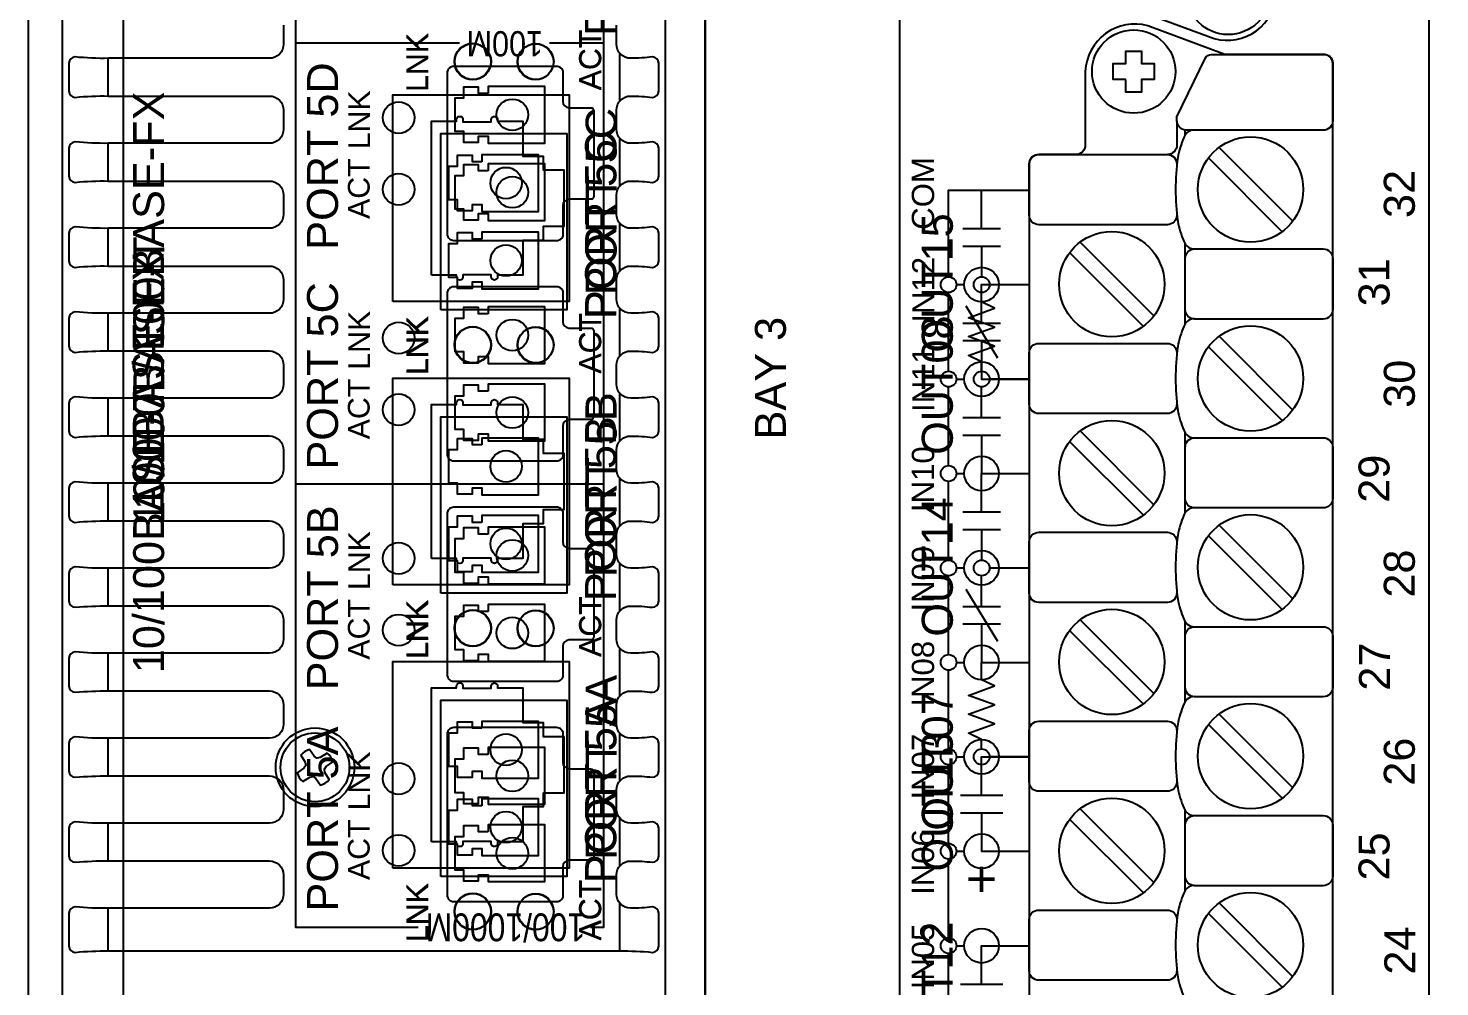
# Model space of a CAD drawing. Extents: x 1 to 47.7, y 0.3 to 34.2.
# Drawn here: x 31.395 to 35.879, y 11.668 to 14.713 of the extents above; entities that cross this region are included whole.
import ezdxf

# ---------------------------------------------------------------- set-up
doc = ezdxf.new("R2010")
doc.units = 0
doc.header["$MEASUREMENT"] = 0
for name, color, linetype in [('2_1__6___4__10-100BASE-T_C', 7, 'CONTINUOUS'), ('2_2__7___4__100BASE-FX_CON', 7, 'CONTINUOUS'), ('2_3__8___2__10-100BASE-T__', 7, 'CONTINUOUS'), ('2_4__9___2__100-1000BASE__', 7, 'CONTINUOUS'), ('4_1__2___8__OPTOISO_IND_LS', 7, 'CONTINUOUS'), ('4_2__7___8__OPTOISO_IND_LS', 7, 'CONTINUOUS'), ('4_3__4___24__OPTOISO_LS_IN', 7, 'CONTINUOUS'), ('4_4__D___24__OPTOISO_LS_IN', 7, 'CONTINUOUS'), ('4_5__8___8__OPTOISO_IND_LS', 7, 'CONTINUOUS'), ('6_0______DWG_', 7, 'CONTINUOUS')]:
    doc.layers.add(name, color=color, linetype=linetype)
doc.styles.add('ARIAL', font='arial.ttf')

msp = doc.modelspace()

# ---------------------------------------------------------------- linework, layer by layer
at = {"layer": '2_1__6___4__10-100BASE-T_C'}
for points in [[(31.6982, 11.3698), (31.6982, 15.8598, -0.414214), (31.7782, 15.9398), (33.3382, 15.9398, -0.414214), (33.4182, 15.8598), (33.4182, 11.3698, -0.414214), (33.3382, 11.2898), (31.7782, 11.2898, -0.414214)], [(32.676, 13.9278), (32.676, 14.4178), (32.756, 14.4178), (32.756, 14.4228, -1), (32.776, 14.4228), (32.776, 14.4159), (32.866, 14.4159), (32.866, 14.4228, -1.000014), (32.886, 14.4228), (32.886, 14.4178), (32.966, 14.4178), (32.966, 14.3068), (33.031, 14.3068), (33.031, 14.2628), (33.096, 14.2628), (33.096, 14.0828), (33.031, 14.0828), (33.031, 14.0388), (32.966, 14.0388), (32.966, 13.9278), (32.886, 13.9278), (32.886, 13.9228, -1.000005), (32.866, 13.9228), (32.866, 13.9297), (32.776, 13.9297), (32.776, 13.9228, -1), (32.756, 13.9228), (32.756, 13.9278)], [(32.676, 13.0278), (32.676, 13.5178), (32.756, 13.5178), (32.756, 13.5228, -1), (32.776, 13.5228), (32.776, 13.5159), (32.866, 13.5159), (32.866, 13.5228, -1.000014), (32.886, 13.5228), (32.886, 13.5178), (32.966, 13.5178), (32.966, 13.4068), (33.031, 13.4068), (33.031, 13.3628), (33.096, 13.3628), (33.096, 13.1828), (33.031, 13.1828), (33.031, 13.1388), (32.966, 13.1388), (32.966, 13.0278), (32.886, 13.0278), (32.886, 13.0228, -1.000005), (32.866, 13.0228), (32.866, 13.0297), (32.776, 13.0297), (32.776, 13.0228, -1), (32.756, 13.0228), (32.756, 13.0278)], [(32.676, 12.1278), (32.676, 12.6178), (32.756, 12.6178), (32.756, 12.6228, -1), (32.776, 12.6228), (32.776, 12.6159), (32.866, 12.6159), (32.866, 12.6228, -1.000014), (32.886, 12.6228), (32.886, 12.6178), (32.966, 12.6178), (32.966, 12.5068), (33.031, 12.5068), (33.031, 12.4628), (33.096, 12.4628), (33.096, 12.2828), (33.031, 12.2828), (33.031, 12.2388), (32.966, 12.2388), (32.966, 12.1278), (32.886, 12.1278), (32.886, 12.1228, -1.000005), (32.866, 12.1228), (32.866, 12.1297), (32.776, 12.1297), (32.776, 12.1228, -1), (32.756, 12.1228), (32.756, 12.1278)], [(32.2674, 12.3196), (32.2895, 12.3334), (32.3, 12.3353), (32.3089, 12.3293), (32.3237, 12.3078, 0.141658), (32.3514, 12.3259), (32.3377, 12.3481), (32.3358, 12.3586), (32.3417, 12.3675), (32.3632, 12.3823, 0.141658), (32.3451, 12.41), (32.323, 12.3962), (32.3124, 12.3944), (32.3036, 12.4003), (32.2888, 12.4218, 0.141657), (32.2611, 12.4037), (32.2748, 12.3815), (32.2767, 12.371), (32.2707, 12.3621), (32.2492, 12.3473, 0.141658)]]:
    msp.add_lwpolyline(points, format="xyb", close=True, dxfattribs=at)
for points in [[(32.5532, 13.8443), (32.5532, 14.5013), (33.1132, 14.5013), (33.1132, 13.8443)], [(32.5532, 12.9443), (32.5532, 13.6013), (33.1132, 13.6013), (33.1132, 12.9443)], [(32.5532, 12.0443), (32.5532, 12.7013), (33.1132, 12.7013), (33.1132, 12.0443)]]:
    msp.add_lwpolyline(points, close=True, dxfattribs=at)
for centre, radius in [((32.8072, 14.6068), 0.0581), ((33.0062, 14.6058), 0.0571), ((32.8072, 13.7068), 0.0581), ((33.0062, 13.7058), 0.0571), ((32.8072, 12.8068), 0.0581), ((33.0062, 12.8058), 0.0571), ((32.3062, 12.3648), 0.125), ((32.3062, 12.3648), 0.1095), ((32.8072, 11.9068), 0.0581), ((33.0062, 11.9058), 0.0571)]:
    msp.add_circle(centre, radius, dxfattribs=at)
at = {"layer": '2_2__7___4__100BASE-FX_CON'}
for points in [[(31.6982, 11.3698), (31.6982, 15.8598, -0.414214), (31.7782, 15.9398), (33.3382, 15.9398, -0.414214), (33.4182, 15.8598), (33.4182, 11.3698, -0.414214), (33.3382, 11.2898), (31.7782, 11.2898, -0.414214)], [(32.2674, 12.3196), (32.2895, 12.3334), (32.3, 12.3353), (32.3089, 12.3293), (32.3237, 12.3078, 0.141658), (32.3514, 12.3259), (32.3377, 12.3481), (32.3358, 12.3586), (32.3417, 12.3675), (32.3632, 12.3823, 0.141658), (32.3451, 12.41), (32.323, 12.3962), (32.3124, 12.3944), (32.3036, 12.4003), (32.2888, 12.4218, 0.141657), (32.2611, 12.4037), (32.2748, 12.3815), (32.2767, 12.371), (32.2707, 12.3621), (32.2492, 12.3473, 0.141658)]]:
    msp.add_lwpolyline(points, format="xyb", close=True, dxfattribs=at)
for points in [[(32.7062, 13.8178), (32.7062, 14.3778), (33.1062, 14.3778), (33.1062, 13.8178), (32.7062, 13.8178)], [(32.8362, 14.2888), (32.8063, 14.2888), (32.8063, 14.3083), (32.7582, 14.3083), (32.7582, 14.2733), (32.7302, 14.2733), (32.7302, 14.1683), (32.7582, 14.1683), (32.7582, 14.1333), (32.8063, 14.1333), (32.8063, 14.1528), (32.8362, 14.1528), (32.8362, 14.1308), (33.0162, 14.1308), (33.0162, 14.3108), (32.8362, 14.3108), (32.8362, 14.2888)], [(32.8362, 14.0428), (32.8063, 14.0428), (32.8063, 14.0623), (32.7582, 14.0623), (32.7582, 14.0273), (32.7302, 14.0273), (32.7302, 13.9223), (32.7582, 13.9223), (32.7582, 13.8873), (32.8063, 13.8873), (32.8063, 13.9068), (32.8362, 13.9068), (32.8362, 13.8848), (33.0162, 13.8848), (33.0162, 14.0648), (32.8362, 14.0648), (32.8362, 14.0428)], [(32.7062, 12.9178), (32.7062, 13.4778), (33.1062, 13.4778), (33.1062, 12.9178), (32.7062, 12.9178)], [(32.8362, 13.3888), (32.8063, 13.3888), (32.8063, 13.4083), (32.7582, 13.4083), (32.7582, 13.3733), (32.7302, 13.3733), (32.7302, 13.2683), (32.7582, 13.2683), (32.7582, 13.2333), (32.8063, 13.2333), (32.8063, 13.2528), (32.8362, 13.2528), (32.8362, 13.2308), (33.0162, 13.2308), (33.0162, 13.4108), (32.8362, 13.4108), (32.8362, 13.3888)], [(32.8362, 13.1428), (32.8063, 13.1428), (32.8063, 13.1623), (32.7582, 13.1623), (32.7582, 13.1273), (32.7302, 13.1273), (32.7302, 13.0223), (32.7582, 13.0223), (32.7582, 12.9873), (32.8063, 12.9873), (32.8063, 13.0068), (32.8362, 13.0068), (32.8362, 12.9848), (33.0162, 12.9848), (33.0162, 13.1648), (32.8362, 13.1648), (32.8362, 13.1428)], [(32.7062, 12.0178), (32.7062, 12.5778), (33.1062, 12.5778), (33.1062, 12.0178), (32.7062, 12.0178)], [(32.8362, 12.4888), (32.8063, 12.4888), (32.8063, 12.5083), (32.7582, 12.5083), (32.7582, 12.4733), (32.7302, 12.4733), (32.7302, 12.3683), (32.7582, 12.3683), (32.7582, 12.3333), (32.8063, 12.3333), (32.8063, 12.3528), (32.8362, 12.3528), (32.8362, 12.3308), (33.0162, 12.3308), (33.0162, 12.5108), (32.8362, 12.5108), (32.8362, 12.4888)], [(32.8362, 12.2428), (32.8063, 12.2428), (32.8063, 12.2623), (32.7582, 12.2623), (32.7582, 12.2273), (32.7302, 12.2273), (32.7302, 12.1223), (32.7582, 12.1223), (32.7582, 12.0873), (32.8063, 12.0873), (32.8063, 12.1068), (32.8362, 12.1068), (32.8362, 12.0848), (33.0162, 12.0848), (33.0162, 12.2648), (32.8362, 12.2648), (32.8362, 12.2428)]]:
    msp.add_lwpolyline(points, dxfattribs=at)
for centre, radius in [((32.8072, 14.6068), 0.0571), ((33.0072, 14.6068), 0.0571), ((32.9132, 14.2208), 0.05), ((32.9132, 13.9748), 0.05), ((32.8072, 13.7068), 0.0571), ((33.0072, 13.7068), 0.0571), ((32.9132, 13.3208), 0.05), ((32.9132, 13.0748), 0.05), ((32.8072, 12.8068), 0.0571), ((33.0072, 12.8068), 0.0571), ((32.3062, 12.3648), 0.125), ((32.3062, 12.3648), 0.1095), ((32.9132, 12.4208), 0.05), ((32.9132, 12.1748), 0.05), ((32.8072, 11.9068), 0.0571), ((33.0072, 11.9068), 0.0571)]:
    msp.add_circle(centre, radius, dxfattribs=at)
at = {"layer": '2_3__8___2__10-100BASE-T__'}
for points in [[(31.6982, 11.3698), (31.6982, 15.8598, -0.414214), (31.7782, 15.9398), (33.3382, 15.9398, -0.414214), (33.4182, 15.8598), (33.4182, 11.3698, -0.414214), (33.3382, 11.2898), (31.7782, 11.2898, -0.414214)], [(32.676, 13.0278), (32.676, 13.5178), (32.756, 13.5178), (32.756, 13.5228, -1), (32.776, 13.5228), (32.776, 13.5159), (32.866, 13.5159), (32.866, 13.5228, -1.000014), (32.886, 13.5228), (32.886, 13.5178), (32.966, 13.5178), (32.966, 13.4068), (33.031, 13.4068), (33.031, 13.3628), (33.096, 13.3628), (33.096, 13.1828), (33.031, 13.1828), (33.031, 13.1388), (32.966, 13.1388), (32.966, 13.0278), (32.886, 13.0278), (32.886, 13.0228, -1.000005), (32.866, 13.0228), (32.866, 13.0297), (32.776, 13.0297), (32.776, 13.0228, -1), (32.756, 13.0228), (32.756, 13.0278)], [(32.2674, 12.3196), (32.2895, 12.3334), (32.3, 12.3353), (32.3089, 12.3293), (32.3237, 12.3078, 0.141658), (32.3514, 12.3259), (32.3377, 12.3481), (32.3358, 12.3586), (32.3417, 12.3675), (32.3632, 12.3823, 0.141658), (32.3451, 12.41), (32.323, 12.3962), (32.3124, 12.3944), (32.3036, 12.4003), (32.2888, 12.4218, 0.141657), (32.2611, 12.4037), (32.2748, 12.3815), (32.2767, 12.371), (32.2707, 12.3621), (32.2492, 12.3473, 0.141658)]]:
    msp.add_lwpolyline(points, format="xyb", close=True, dxfattribs=at)
for points in [[(32.7062, 13.8178), (32.7062, 14.3778), (33.1062, 14.3778), (33.1062, 13.8178), (32.7062, 13.8178)], [(32.8362, 14.2888), (32.8063, 14.2888), (32.8063, 14.3083), (32.7582, 14.3083), (32.7582, 14.2733), (32.7302, 14.2733), (32.7302, 14.1683), (32.7582, 14.1683), (32.7582, 14.1333), (32.8063, 14.1333), (32.8063, 14.1528), (32.8362, 14.1528), (32.8362, 14.1308), (33.0162, 14.1308), (33.0162, 14.3108), (32.8362, 14.3108), (32.8362, 14.2888)], [(32.8362, 14.0428), (32.8063, 14.0428), (32.8063, 14.0623), (32.7582, 14.0623), (32.7582, 14.0273), (32.7302, 14.0273), (32.7302, 13.9223), (32.7582, 13.9223), (32.7582, 13.8873), (32.8063, 13.8873), (32.8063, 13.9068), (32.8362, 13.9068), (32.8362, 13.8848), (33.0162, 13.8848), (33.0162, 14.0648), (32.8362, 14.0648), (32.8362, 14.0428)], [(32.7062, 12.0178), (32.7062, 12.5778), (33.1062, 12.5778), (33.1062, 12.0178), (32.7062, 12.0178)], [(32.8362, 12.4888), (32.8063, 12.4888), (32.8063, 12.5083), (32.7582, 12.5083), (32.7582, 12.4733), (32.7302, 12.4733), (32.7302, 12.3683), (32.7582, 12.3683), (32.7582, 12.3333), (32.8063, 12.3333), (32.8063, 12.3528), (32.8362, 12.3528), (32.8362, 12.3308), (33.0162, 12.3308), (33.0162, 12.5108), (32.8362, 12.5108), (32.8362, 12.4888)], [(32.8362, 12.2428), (32.8063, 12.2428), (32.8063, 12.2623), (32.7582, 12.2623), (32.7582, 12.2273), (32.7302, 12.2273), (32.7302, 12.1223), (32.7582, 12.1223), (32.7582, 12.0873), (32.8063, 12.0873), (32.8063, 12.1068), (32.8362, 12.1068), (32.8362, 12.0848), (33.0162, 12.0848), (33.0162, 12.2648), (32.8362, 12.2648), (32.8362, 12.2428)]]:
    msp.add_lwpolyline(points, dxfattribs=at)
msp.add_lwpolyline([(32.5532, 12.9443), (32.5532, 13.6013), (33.1132, 13.6013), (33.1132, 12.9443)], close=True, dxfattribs=at)
for centre, radius in [((32.8072, 14.6068), 0.0581), ((33.0062, 14.6058), 0.0571), ((32.9132, 14.2208), 0.05), ((32.9132, 13.9748), 0.05), ((32.8072, 13.7068), 0.0571), ((33.0072, 13.7068), 0.0571), ((32.8072, 12.8068), 0.0581), ((33.0062, 12.8058), 0.0571), ((32.3062, 12.3648), 0.125), ((32.3062, 12.3648), 0.1095), ((32.9132, 12.4208), 0.05), ((32.9132, 12.1748), 0.05), ((32.8072, 11.9068), 0.0571), ((33.0072, 11.9068), 0.0571)]:
    msp.add_circle(centre, radius, dxfattribs=at)
at = {"layer": '2_4__9___2__100-1000BASE__'}
for p, q in [((32.7647, 14.6648), (32.2452, 14.6648)), ((33.2229, 14.6648), (33.0508, 14.6648)), ((33.2229, 13.2648), (32.2452, 13.2648))]:
    msp.add_line(p, q, dxfattribs=at)
for points in [[(31.5044, 11.4151), (31.5044, 15.8145, -0.414444), (31.6293, 15.9394), (33.2936, 15.9394, -0.413495), (33.4182, 15.8142), (33.4182, 11.4154, -0.413496), (33.2936, 11.2902), (31.6293, 11.2902, -0.414444)], [(32.7271, 14.0575), (32.7271, 14.5721, -0.414573), (32.7471, 14.5922), (33.0733, 14.5922, -0.416018), (33.0933, 14.5722), (33.0933, 14.4802, 0.41265), (33.1133, 14.4602), (33.1819, 14.4602, -0.418703), (33.1919, 14.4502), (33.1919, 14.1794, -0.419075), (33.1819, 14.1694), (33.1133, 14.1694, 0.41265), (33.0933, 14.1494), (33.0933, 14.0574, -0.416018), (33.0733, 14.0375), (32.7471, 14.0375, -0.414573)], [(32.7271, 13.3575), (32.7271, 13.8721, -0.414573), (32.7471, 13.8922), (33.0733, 13.8922, -0.416018), (33.0933, 13.8722), (33.0933, 13.7802, 0.41265), (33.1133, 13.7602), (33.1819, 13.7602, -0.418703), (33.1919, 13.7502), (33.1919, 13.4794, -0.419075), (33.1819, 13.4694), (33.1133, 13.4694, 0.41265), (33.0933, 13.4494), (33.0933, 13.3574, -0.416018), (33.0733, 13.3375), (32.7471, 13.3375, -0.414573)], [(32.7271, 12.6575), (32.7271, 13.1721, -0.414573), (32.7471, 13.1922), (33.0733, 13.1922, -0.416018), (33.0933, 13.1722), (33.0933, 13.0802, 0.41265), (33.1133, 13.0602), (33.1819, 13.0602, -0.418703), (33.1919, 13.0502), (33.1919, 12.7794, -0.419075), (33.1819, 12.7694), (33.1133, 12.7694, 0.41265), (33.0933, 12.7494), (33.0933, 12.6574, -0.416018), (33.0733, 12.6375), (32.7471, 12.6375, -0.414573)], [(32.7271, 11.9575), (32.7271, 12.4721, -0.414573), (32.7471, 12.4921), (33.0733, 12.4921, -0.416018), (33.0933, 12.4722), (33.0933, 12.3802, 0.41265), (33.1133, 12.3602), (33.1819, 12.3602, -0.418703), (33.1919, 12.3502), (33.1919, 12.0794, -0.419075), (33.1819, 12.0694), (33.1133, 12.0694, 0.41265), (33.0933, 12.0494), (33.0933, 11.9574, -0.416018), (33.0733, 11.9374), (32.7471, 11.9374, -0.414573)]]:
    msp.add_lwpolyline(points, format="xyb", close=True, dxfattribs=at)
for points in [[(32.6343, 11.8564), (32.2452, 11.8564), (32.2452, 15.3498), (33.2229, 15.3498), (33.2229, 11.8564), (33.1812, 11.8564)], [(31.6496, 14.4974), (31.6496, 14.6172)], [(33.2733, 14.6343), (33.2733, 14.4803)], [(32.8558, 14.5058), (32.8259, 14.5058), (32.8259, 14.5253), (32.7779, 14.5253), (32.7779, 14.4903), (32.7499, 14.4903), (32.7499, 14.3853), (32.7779, 14.3853), (32.7779, 14.3503), (32.8259, 14.3503), (32.8259, 14.3698), (32.8558, 14.3698), (32.8558, 14.3478), (33.0359, 14.3478), (33.0359, 14.5278), (32.8558, 14.5278), (32.8558, 14.5058)], [(31.6496, 14.2274), (31.6496, 14.3472)], [(33.2733, 14.3643), (33.2733, 14.2103)], [(32.8558, 14.2598), (32.8259, 14.2598), (32.8259, 14.2793), (32.7779, 14.2793), (32.7779, 14.2443), (32.7499, 14.2443), (32.7499, 14.1393), (32.7779, 14.1393), (32.7779, 14.1043), (32.8259, 14.1043), (32.8259, 14.1238), (32.8558, 14.1238), (32.8558, 14.1018), (33.0359, 14.1018), (33.0359, 14.2818), (32.8558, 14.2818), (32.8558, 14.2598)], [(33.2733, 14.0943), (33.2733, 13.9403)], [(31.6496, 13.9574), (31.6496, 14.0772)], [(32.8558, 13.8058), (32.8259, 13.8058), (32.8259, 13.8253), (32.7779, 13.8253), (32.7779, 13.7903), (32.7499, 13.7903), (32.7499, 13.6853), (32.7779, 13.6853), (32.7779, 13.6503), (32.8259, 13.6503), (32.8259, 13.6698), (32.8558, 13.6698), (32.8558, 13.6478), (33.0359, 13.6478), (33.0359, 13.8278), (32.8558, 13.8278), (32.8558, 13.8058)], [(33.2733, 13.8243), (33.2733, 13.6703)], [(31.6496, 13.6874), (31.6496, 13.8072)], [(32.8558, 13.5598), (32.8259, 13.5598), (32.8259, 13.5793), (32.7779, 13.5793), (32.7779, 13.5443), (32.7499, 13.5443), (32.7499, 13.4393), (32.7779, 13.4393), (32.7779, 13.4043), (32.8259, 13.4043), (32.8259, 13.4238), (32.8558, 13.4238), (32.8558, 13.4018), (33.0359, 13.4018), (33.0359, 13.5818), (32.8558, 13.5818), (32.8558, 13.5598)], [(33.2733, 13.5543), (33.2733, 13.4003)], [(31.6496, 13.4174), (31.6496, 13.5372)], [(33.2733, 13.2843), (33.2733, 13.1303)], [(31.6496, 13.1474), (31.6496, 13.2672)], [(32.8558, 13.1058), (32.8259, 13.1058), (32.8259, 13.1253), (32.7779, 13.1253), (32.7779, 13.0903), (32.7499, 13.0903), (32.7499, 12.9853), (32.7779, 12.9853), (32.7779, 12.9503), (32.8259, 12.9503), (32.8259, 12.9698), (32.8558, 12.9698), (32.8558, 12.9478), (33.0359, 12.9478), (33.0359, 13.1278), (32.8558, 13.1278), (32.8558, 13.1058)], [(33.2733, 13.0143), (33.2733, 12.8603)], [(31.6496, 12.8774), (31.6496, 12.9972)], [(32.8558, 12.8598), (32.8259, 12.8598), (32.8259, 12.8793), (32.7779, 12.8793), (32.7779, 12.8443), (32.7499, 12.8443), (32.7499, 12.7393), (32.7779, 12.7393), (32.7779, 12.7043), (32.8259, 12.7043), (32.8259, 12.7238), (32.8558, 12.7238), (32.8558, 12.7018), (33.0359, 12.7018), (33.0359, 12.8818), (32.8558, 12.8818), (32.8558, 12.8598)], [(33.2733, 12.7443), (33.2733, 12.5903)], [(31.6496, 12.6074), (31.6496, 12.7272)], [(33.2733, 12.4743), (33.2733, 12.3203)], [(31.6496, 12.3374), (31.6496, 12.4572)], [(32.8558, 12.4058), (32.8259, 12.4058), (32.8259, 12.4253), (32.7779, 12.4253), (32.7779, 12.3903), (32.7499, 12.3903), (32.7499, 12.2853), (32.7779, 12.2853), (32.7779, 12.2503), (32.8259, 12.2503), (32.8259, 12.2698), (32.8558, 12.2698), (32.8558, 12.2478), (33.0359, 12.2478), (33.0359, 12.4278), (32.8558, 12.4278), (32.8558, 12.4058)], [(33.2733, 12.2043), (33.2733, 12.0503)], [(31.6496, 12.0674), (31.6496, 12.1872)], [(32.8558, 12.1598), (32.8259, 12.1598), (32.8259, 12.1793), (32.7779, 12.1793), (32.7779, 12.1443), (32.7499, 12.1443), (32.7499, 12.0393), (32.7779, 12.0393), (32.7779, 12.0043), (32.8259, 12.0043), (32.8259, 12.0238), (32.8558, 12.0238), (32.8558, 12.0018), (33.0359, 12.0018), (33.0359, 12.1818), (32.8558, 12.1818), (32.8558, 12.1598)], [(33.2733, 11.9343), (33.2733, 11.7814)], [(31.6496, 11.7814), (31.6496, 11.9172)]]:
    msp.add_lwpolyline(points, dxfattribs=at)
msp.add_lwpolyline([(32.2061, 14.7225), (32.2061, 14.662, -0.415032), (32.1612, 14.6172), (31.6496, 14.6172, -0.030099), (31.5447, 14.6215, 0.41291), (31.5247, 14.6016), (31.5247, 14.513, 0.41291), (31.5447, 14.4931, -0.030099), (31.6496, 14.4974), (32.1612, 14.4974, -0.415329), (32.2061, 14.4525), (32.2061, 14.392, -0.415032), (32.1612, 14.3472), (31.6496, 14.3472, -0.030099), (31.5447, 14.3515, 0.41291), (31.5247, 14.3316), (31.5247, 14.243, 0.41291), (31.5447, 14.2231, -0.030099), (31.6496, 14.2274), (32.1612, 14.2274, -0.415329), (32.2061, 14.1825), (32.2061, 14.122, -0.415032), (32.1612, 14.0772), (31.6496, 14.0772, -0.030099), (31.5447, 14.0815, 0.41291), (31.5247, 14.0616), (31.5247, 13.973, 0.41291), (31.5447, 13.9531, -0.030099), (31.6496, 13.9574), (32.1612, 13.9574, -0.415329), (32.2061, 13.9125), (32.2061, 13.852, -0.415032), (32.1612, 13.8072), (31.6496, 13.8072, -0.030099), (31.5447, 13.8115, 0.41291), (31.5247, 13.7916), (31.5247, 13.703, 0.41291), (31.5447, 13.6831, -0.030099), (31.6496, 13.6874), (32.1612, 13.6874, -0.415329), (32.2061, 13.6425), (32.2061, 13.582, -0.415032), (32.1612, 13.5372), (31.6496, 13.5372, -0.030099), (31.5447, 13.5415, 0.41291), (31.5247, 13.5216), (31.5247, 13.433, 0.41291), (31.5447, 13.4131, -0.030099), (31.6496, 13.4174), (32.1612, 13.4174, -0.415329), (32.2061, 13.3725), (32.2061, 13.312, -0.415032), (32.1612, 13.2672), (31.6496, 13.2672, -0.030099), (31.5447, 13.2715, 0.41291), (31.5247, 13.2516), (31.5247, 13.163, 0.41291), (31.5447, 13.1431, -0.030099), (31.6496, 13.1474), (32.1612, 13.1474, -0.415329), (32.2061, 13.1025), (32.2061, 13.042, -0.415032), (32.1612, 12.9972), (31.6496, 12.9972, -0.030099), (31.5447, 13.0015, 0.41291), (31.5247, 12.9816), (31.5247, 12.893, 0.41291), (31.5447, 12.8731, -0.030099), (31.6496, 12.8774), (32.1612, 12.8774, -0.415329), (32.2061, 12.8325), (32.2061, 12.772, -0.415032), (32.1612, 12.7272), (31.6496, 12.7272, -0.030099), (31.5447, 12.7315, 0.41291), (31.5247, 12.7116), (31.5247, 12.623, 0.41291), (31.5447, 12.6031, -0.030099), (31.6496, 12.6074), (32.1612, 12.6074, -0.415329), (32.2061, 12.5625), (32.2061, 12.502, -0.415032), (32.1612, 12.4572), (31.6496, 12.4572, -0.030099), (31.5447, 12.4615, 0.41291), (31.5247, 12.4416), (31.5247, 12.353, 0.41291), (31.5447, 12.3331, -0.030099), (31.6496, 12.3374), (32.1612, 12.3374, -0.415329), (32.2061, 12.2925), (32.2061, 12.232, -0.415032), (32.1612, 12.1872), (31.6496, 12.1872, -0.030099), (31.5447, 12.1915, 0.41291), (31.5247, 12.1716), (31.5247, 12.083, 0.41291), (31.5447, 12.0631, -0.030099), (31.6496, 12.0674), (32.1612, 12.0674, -0.415329), (32.2061, 12.0225), (32.2061, 11.962, -0.415032), (32.1612, 11.9172), (31.6496, 11.9172, -0.030099), (31.5447, 11.9215, 0.41291), (31.5247, 11.9016), (31.5247, 11.797, 0.41291), (31.5447, 11.7771, -0.030099), (31.6496, 11.7814, -0.000059), (33.2733, 11.7814, -0.030072), (33.3782, 11.7771, 0.41291), (33.3982, 11.797), (33.3982, 11.9016, 0.41291), (33.3782, 11.9215, -0.033142), (33.3091, 11.9174, -0.42184), (33.2638, 11.9621), (33.2638, 12.0225, -0.421779), (33.3091, 12.0672, -0.033142), (33.3782, 12.0631, 0.41291), (33.3982, 12.083), (33.3982, 12.1716, 0.41291), (33.3782, 12.1915, -0.033142), (33.3091, 12.1874, -0.42184), (33.2638, 12.2321), (33.2638, 12.2925, -0.421779), (33.3091, 12.3372, -0.033142), (33.3782, 12.3331, 0.41291), (33.3982, 12.353), (33.3982, 12.4416, 0.41291), (33.3782, 12.4615, -0.033142), (33.3091, 12.4574, -0.42184), (33.2638, 12.5021), (33.2638, 12.5625, -0.421779), (33.3091, 12.6072, -0.033142), (33.3782, 12.6031, 0.41291), (33.3982, 12.623), (33.3982, 12.7116, 0.41291), (33.3782, 12.7315, -0.033142), (33.3091, 12.7274, -0.42184), (33.2638, 12.7721), (33.2638, 12.8325, -0.421779), (33.3091, 12.8772, -0.033142), (33.3782, 12.8731, 0.41291), (33.3982, 12.893), (33.3982, 12.9816, 0.41291), (33.3782, 13.0015, -0.033142), (33.3091, 12.9974, -0.42184), (33.2638, 13.0421), (33.2638, 13.1025, -0.421779), (33.3091, 13.1472, -0.033142), (33.3782, 13.1431, 0.41291), (33.3982, 13.163), (33.3982, 13.2516, 0.41291), (33.3782, 13.2715, -0.033142), (33.3091, 13.2674, -0.42184), (33.2638, 13.3121), (33.2638, 13.3725, -0.421779), (33.3091, 13.4172, -0.033142), (33.3782, 13.4131, 0.41291), (33.3982, 13.433), (33.3982, 13.5216, 0.41291), (33.3782, 13.5415, -0.033142), (33.3091, 13.5374, -0.42184), (33.2638, 13.5821), (33.2638, 13.6425, -0.421779), (33.3091, 13.6872, -0.033142), (33.3782, 13.6831, 0.41291), (33.3982, 13.703), (33.3982, 13.7916, 0.41291), (33.3782, 13.8115, -0.033142), (33.3091, 13.8074, -0.42184), (33.2638, 13.8521), (33.2638, 13.9125, -0.421779), (33.3091, 13.9572, -0.033142), (33.3782, 13.9531, 0.41291), (33.3982, 13.973), (33.3982, 14.0616, 0.41291), (33.3782, 14.0815, -0.033142), (33.3091, 14.0774, -0.42184), (33.2638, 14.1221), (33.2638, 14.1825, -0.421779), (33.3091, 14.2272, -0.033142), (33.3782, 14.2231, 0.41291), (33.3982, 14.243), (33.3982, 14.3316, 0.41291), (33.3782, 14.3515, -0.033142), (33.3091, 14.3474, -0.42184), (33.2638, 14.3921), (33.2638, 14.4525, -0.421779), (33.3091, 14.4972, -0.033142), (33.3782, 14.4931, 0.41291), (33.3982, 14.513), (33.3982, 14.6016, 0.41291), (33.3782, 14.6215, -0.033142), (33.3091, 14.6174, -0.42184), (33.2638, 14.6621), (33.2638, 14.7225, -0.421779)], format="xyb", dxfattribs=at)
for centre in [(32.9329, 14.4378), (32.572, 14.4288), (32.572, 14.2008), (32.9329, 14.1918), (32.572, 13.7288), (32.9329, 13.7378), (32.572, 13.5008), (32.9329, 13.4918), (32.572, 13.0288), (32.9329, 13.0378), (32.572, 12.8008), (32.9329, 12.7918), (32.572, 12.3288), (32.9329, 12.3378), (32.572, 12.1008), (32.9329, 12.0918)]:
    msp.add_circle(centre, 0.05, dxfattribs=at)
at = {"layer": '4_1__2___8__OPTOISO_IND_LS'}
for points in [[(34.4235, 14.076), (34.4235, 14.1982), (34.5747, 14.1982)], [(34.3635, 14.076), (34.4835, 14.076)], [(34.3635, 14.0203), (34.4835, 14.0203)], [(34.4235, 14.0203), (34.4235, 13.9232)], [(34.4235, 13.776), (34.4235, 13.8732)], [(34.4485, 13.8982), (34.5747, 13.8982)], [(34.3735, 13.8307), (34.4735, 13.6657)], [(34.3635, 13.776), (34.4835, 13.776)], [(34.3635, 13.7203), (34.4835, 13.7203)], [(34.4235, 13.7203), (34.4235, 13.5982), (34.5747, 13.5982)], [(34.4235, 13.176), (34.4235, 13.2982), (34.5747, 13.2982)], [(34.3635, 13.176), (34.4835, 13.176)], [(34.3635, 13.1203), (34.4835, 13.1203)], [(34.4235, 13.1203), (34.4235, 13.0232)], [(34.4235, 12.876), (34.4235, 12.9732)], [(34.4485, 12.9982), (34.5747, 12.9982)], [(34.3735, 12.9307), (34.4735, 12.7657)], [(34.3635, 12.876), (34.4835, 12.876)], [(34.3635, 12.8203), (34.4835, 12.8203)], [(34.4235, 12.8203), (34.4235, 12.6982), (34.5747, 12.6982)], [(34.4235, 12.276), (34.4235, 12.3982), (34.5747, 12.3982)], [(34.356, 12.276), (34.491, 12.276)], [(34.356, 12.2203), (34.491, 12.2203)], [(34.4235, 12.2203), (34.4235, 12.0982), (34.5747, 12.0982)], [(34.4235, 11.676), (34.4235, 11.7982), (34.5747, 11.7982)], [(34.356, 11.676), (34.491, 11.676)]]:
    msp.add_lwpolyline(points, dxfattribs=at)
for centre in [(34.4235, 13.8982), (34.4235, 12.9982)]:
    msp.add_circle(centre, 0.025, dxfattribs=at)
at = {"layer": '4_2__7___8__OPTOISO_IND_LS'}
for points in [[(34.4235, 14.076), (34.4235, 14.1982), (34.5747, 14.1982)], [(34.3635, 14.076), (34.4835, 14.076)], [(34.3635, 14.0203), (34.4835, 14.0203)], [(34.4235, 14.0203), (34.4235, 13.9232)], [(34.4235, 13.776), (34.4235, 13.8732)], [(34.4485, 13.8982), (34.5747, 13.8982)], [(34.3735, 13.8307), (34.4735, 13.6657)], [(34.3635, 13.776), (34.4835, 13.776)], [(34.3635, 13.7203), (34.4835, 13.7203)], [(34.4235, 13.7203), (34.4235, 13.5982), (34.5747, 13.5982)], [(34.4235, 13.176), (34.4235, 13.2982), (34.5747, 13.2982)], [(34.3635, 13.176), (34.4835, 13.176)], [(34.3635, 13.1203), (34.4835, 13.1203)], [(34.4235, 13.1203), (34.4235, 13.0232)], [(34.4235, 12.876), (34.4235, 12.9732)], [(34.4485, 12.9982), (34.5747, 12.9982)], [(34.3735, 12.9307), (34.4735, 12.7657)], [(34.3635, 12.876), (34.4835, 12.876)], [(34.3635, 12.8203), (34.4835, 12.8203)], [(34.4235, 12.8203), (34.4235, 12.6982), (34.5747, 12.6982)], [(34.4235, 12.276), (34.4235, 12.3982), (34.5747, 12.3982)], [(34.356, 12.276), (34.491, 12.276)], [(34.356, 12.2203), (34.491, 12.2203)], [(34.4235, 12.2203), (34.4235, 12.0982), (34.5747, 12.0982)], [(34.4235, 11.676), (34.4235, 11.7982), (34.5747, 11.7982)], [(34.356, 11.676), (34.491, 11.676)]]:
    msp.add_lwpolyline(points, dxfattribs=at)
for centre in [(34.4235, 13.8982), (34.4235, 12.9982)]:
    msp.add_circle(centre, 0.025, dxfattribs=at)
at = {"layer": '4_3__4___24__OPTOISO_LS_IN'}
for points in [[(34.3186, 13.9232), (34.3186, 14.1982), (34.5747, 14.1982)], [(34.3186, 13.6232), (34.3186, 13.8732)], [(34.3436, 13.8982), (34.3685, 13.8982)], [(34.4785, 13.8982), (34.5747, 13.8982)], [(34.3436, 13.5982), (34.3685, 13.5982)], [(34.4785, 13.5982), (34.5747, 13.5982)], [(34.3186, 13.3232), (34.3186, 13.5732)], [(34.3186, 13.0232), (34.3186, 13.2732)], [(34.3436, 13.2982), (34.3685, 13.2982)], [(34.4785, 13.2982), (34.5747, 13.2982)], [(34.3186, 12.7232), (34.3186, 12.9732)], [(34.3436, 12.9982), (34.3685, 12.9982)], [(34.4785, 12.9982), (34.5747, 12.9982)], [(34.3436, 12.6982), (34.3685, 12.6982)], [(34.4785, 12.6982), (34.5747, 12.6982)], [(34.3186, 12.4232), (34.3186, 12.6732)], [(34.3436, 12.3982), (34.3685, 12.3982)], [(34.4785, 12.3982), (34.5747, 12.3982)], [(34.3186, 12.1232), (34.3186, 12.3732)], [(34.3186, 11.8232), (34.3186, 12.0732)], [(34.3436, 12.0982), (34.3685, 12.0982)], [(34.4785, 12.0982), (34.5747, 12.0982)], [(34.3436, 11.7982), (34.3685, 11.7982)], [(34.4785, 11.7982), (34.5747, 11.7982)], [(34.3685, 11.4982), (34.3186, 11.4982), (34.3186, 11.7732)]]:
    msp.add_lwpolyline(points, dxfattribs=at)
for centre, radius in [((34.4235, 13.8982), 0.055), ((34.3186, 13.8982), 0.025), ((34.4235, 13.5982), 0.055), ((34.3186, 13.5982), 0.025), ((34.3186, 13.2982), 0.025), ((34.4235, 13.2982), 0.055), ((34.4235, 12.9982), 0.055), ((34.3186, 12.9982), 0.025), ((34.4235, 12.6982), 0.055), ((34.3186, 12.6982), 0.025), ((34.3186, 12.3982), 0.025), ((34.4235, 12.3982), 0.055), ((34.4235, 12.0982), 0.055), ((34.3186, 12.0982), 0.025), ((34.4235, 11.7982), 0.055), ((34.3186, 11.7982), 0.025)]:
    msp.add_circle(centre, radius, dxfattribs=at)
at = {"layer": '4_4__D___24__OPTOISO_LS_IN'}
for points in [[(34.3186, 13.9232), (34.3186, 14.1982), (34.5747, 14.1982)], [(34.3186, 13.6232), (34.3186, 13.8732)], [(34.3436, 13.8982), (34.3685, 13.8982)], [(34.4785, 13.8982), (34.5747, 13.8982)], [(34.3436, 13.5982), (34.3685, 13.5982)], [(34.4785, 13.5982), (34.5747, 13.5982)], [(34.3186, 13.3232), (34.3186, 13.5732)], [(34.3186, 13.0232), (34.3186, 13.2732)], [(34.3436, 13.2982), (34.3685, 13.2982)], [(34.4785, 13.2982), (34.5747, 13.2982)], [(34.3186, 12.7232), (34.3186, 12.9732)], [(34.3436, 12.9982), (34.3685, 12.9982)], [(34.4785, 12.9982), (34.5747, 12.9982)], [(34.3436, 12.6982), (34.3685, 12.6982)], [(34.4785, 12.6982), (34.5747, 12.6982)], [(34.3186, 12.4232), (34.3186, 12.6732)], [(34.3436, 12.3982), (34.3685, 12.3982)], [(34.4785, 12.3982), (34.5747, 12.3982)], [(34.3186, 12.1232), (34.3186, 12.3732)], [(34.3186, 11.8232), (34.3186, 12.0732)], [(34.3436, 12.0982), (34.3685, 12.0982)], [(34.4785, 12.0982), (34.5747, 12.0982)], [(34.3436, 11.7982), (34.3685, 11.7982)], [(34.4785, 11.7982), (34.5747, 11.7982)], [(34.3685, 11.4982), (34.3186, 11.4982), (34.3186, 11.7732)]]:
    msp.add_lwpolyline(points, dxfattribs=at)
for centre, radius in [((34.4235, 13.8982), 0.055), ((34.3186, 13.8982), 0.025), ((34.4235, 13.5982), 0.055), ((34.3186, 13.5982), 0.025), ((34.3186, 13.2982), 0.025), ((34.4235, 13.2982), 0.055), ((34.4235, 12.9982), 0.055), ((34.3186, 12.9982), 0.025), ((34.4235, 12.6982), 0.055), ((34.3186, 12.6982), 0.025), ((34.3186, 12.3982), 0.025), ((34.4235, 12.3982), 0.055), ((34.4235, 12.0982), 0.055), ((34.3186, 12.0982), 0.025), ((34.4235, 11.7982), 0.055), ((34.3186, 11.7982), 0.025)]:
    msp.add_circle(centre, radius, dxfattribs=at)
at = {"layer": '4_5__8___8__OPTOISO_IND_LS'}
for points in [[(34.4235, 13.6232), (34.4235, 13.6531), (34.3823, 13.6731), (34.4648, 13.7031), (34.3823, 13.7332), (34.4648, 13.7632), (34.3823, 13.7932), (34.4648, 13.8232), (34.4235, 13.8432), (34.4235, 13.8982), (34.5747, 13.8982)], [(34.5747, 13.5982), (34.4485, 13.5982)], [(34.4235, 13.476), (34.4235, 13.5732)], [(34.3635, 13.476), (34.4835, 13.476)], [(34.3635, 13.4203), (34.4835, 13.4203)], [(34.4235, 13.4203), (34.4235, 13.2982), (34.5747, 13.2982)], [(34.4235, 12.4232), (34.4235, 12.4531), (34.3823, 12.4731), (34.4648, 12.5031), (34.3823, 12.5332), (34.4648, 12.5632), (34.3823, 12.5932), (34.4648, 12.6232), (34.4235, 12.6432), (34.4235, 12.6982), (34.5747, 12.6982)], [(34.5747, 12.3982), (34.4485, 12.3982)], [(34.4235, 12.276), (34.4235, 12.3732)], [(34.3635, 12.276), (34.4835, 12.276)], [(34.3635, 12.2203), (34.4835, 12.2203)], [(34.4235, 12.2203), (34.4235, 12.0982), (34.5747, 12.0982)]]:
    msp.add_lwpolyline(points, dxfattribs=at)
for centre in [(34.4235, 13.5982), (34.4235, 12.3982)]:
    msp.add_circle(centre, 0.025, dxfattribs=at)
at = {"layer": '6_0______DWG_'}
for points in [[(31.3953, 20.465), (31.3953, 3.435, 0.414214), (31.5053, 3.325), (33.4353, 3.325, 0.414214), (33.5453, 3.435), (33.5453, 20.465, 0.414214), (33.4353, 20.575), (31.5053, 20.575, 0.414214), (31.3953, 20.465)], [(35.5088, 15.088, 0.414213), (35.5388, 15.118), (35.5389, 20.0998, 0.414214), (35.5089, 20.1298), (35.1959, 20.1298), (34.9511, 20.2207, 0.480048), (34.7529, 20.0757), (34.7529, 19.8415, -0.414214), (34.7229, 19.8115), (34.6047, 19.8115, 0.414212), (34.5747, 19.7815), (34.5747, 19.7815), (34.5747, 14.8004, 0.414215), (34.6047, 14.7704), (34.9175, 14.7705), (35.1623, 14.6796, 0.47859), (35.3608, 14.8246), (35.3608, 15.058, -0.414214), (35.3908, 15.088)], [(35.5088, 9.588, 0.414213), (35.5388, 9.618), (35.5389, 14.5998, 0.414214), (35.5089, 14.6298), (35.1959, 14.6298), (34.9511, 14.7207, 0.480048), (34.7529, 14.5757), (34.7529, 14.3415, -0.414214), (34.7229, 14.3115), (34.6047, 14.3115, 0.414212), (34.5747, 14.2815), (34.5747, 14.2815), (34.5747, 9.3004, 0.414215), (34.6047, 9.2704), (34.9175, 9.2705), (35.1623, 9.1796, 0.47859), (35.3608, 9.3246), (35.3608, 9.558, -0.414214), (35.3908, 9.588)], [(35.0435, 14.4188), (35.0436, 14.3415, -0.414214), (35.0136, 14.3115)], [(35.0916, 14.3888, 0.127742), (35.0762, 14.381, 0.081668), (35.066, 14.3654, 0.0591), (35.0467, 14.3017, 0.034646), (35.0396, 14.2002, 0.03436), (35.0467, 14.0995, 0.0591), (35.066, 14.0358, 0.081668), (35.0762, 14.0201, 0.191033), (35.1001, 14.0116)], [(35.0434, 14.1265), (35.0434, 14.1186, -0.414214), (35.0134, 14.0886), (34.6047, 14.0886, -0.414214), (34.5747, 14.1186), (34.5747, 14.2815, -0.414214), (34.6047, 14.3115), (35.0134, 14.3115, -0.414214), (35.0434, 14.2815), (35.0434, 14.2747)], [(35.0701, 13.9816, -0.414214), (35.1001, 14.0116), (35.5088, 14.0116, -0.414214), (35.5388, 13.9816), (35.5388, 13.8188, -0.414214), (35.5088, 13.7888), (35.1001, 13.7888, -0.414214), (35.0701, 13.8188)], [(35.1001, 13.7895, 0.191033), (35.0762, 13.781, 0.081668), (35.066, 13.7654, 0.0591), (35.0467, 13.7017, 0.034646), (35.0396, 13.6002, 0.03436), (35.0467, 13.4995, 0.0591), (35.066, 13.4358, 0.081668), (35.0762, 13.4201, 0.191033), (35.1001, 13.4116)], [(35.0434, 13.5265), (35.0434, 13.5186, -0.414214), (35.0134, 13.4886), (34.6047, 13.4886, -0.414214), (34.5747, 13.5186), (34.5747, 13.6815, -0.414214), (34.6047, 13.7115), (35.0134, 13.7115, -0.414214), (35.0434, 13.6815), (35.0434, 13.6746)], [(35.0701, 13.3816, -0.414214), (35.1001, 13.4116), (35.5088, 13.4116, -0.414214), (35.5388, 13.3816), (35.5388, 13.2188, -0.414214), (35.5088, 13.1888), (35.1001, 13.1888, -0.414214), (35.0701, 13.2188)], [(35.1001, 13.1895, 0.191033), (35.0762, 13.181, 0.081668), (35.066, 13.1654, 0.0591), (35.0467, 13.1017, 0.034646), (35.0396, 13.0002, 0.03436), (35.0467, 12.8995, 0.0591), (35.066, 12.8358, 0.081668), (35.0762, 12.8201, 0.191033), (35.1001, 12.8116)], [(35.0434, 12.9265), (35.0434, 12.9186, -0.414214), (35.0134, 12.8886), (34.6047, 12.8886, -0.414214), (34.5747, 12.9186), (34.5747, 13.0815, -0.414214), (34.6047, 13.1115), (35.0134, 13.1115, -0.414214), (35.0434, 13.0815), (35.0434, 13.0746)], [(35.0701, 12.7816, -0.414214), (35.1001, 12.8116), (35.5088, 12.8116, -0.414214), (35.5388, 12.7816), (35.5388, 12.6188, -0.414214), (35.5088, 12.5888), (35.1001, 12.5888, -0.414214), (35.0701, 12.6188)], [(35.1001, 12.5895, 0.191033), (35.0762, 12.581, 0.081668), (35.066, 12.5654, 0.0591), (35.0467, 12.5017, 0.034646), (35.0396, 12.4002, 0.03436), (35.0467, 12.2995, 0.0591), (35.066, 12.2358, 0.081668), (35.0762, 12.2201, 0.191033), (35.1001, 12.2116)], [(35.0434, 12.3265), (35.0434, 12.3186, -0.414214), (35.0134, 12.2886), (34.6047, 12.2886, -0.414214), (34.5747, 12.3186), (34.5747, 12.4815, -0.414214), (34.6047, 12.5115), (35.0134, 12.5115, -0.414214), (35.0434, 12.4815), (35.0434, 12.4746)], [(35.0701, 12.1816, -0.414214), (35.1001, 12.2116), (35.5088, 12.2116, -0.414214), (35.5388, 12.1816), (35.5388, 12.0188, -0.414214), (35.5088, 11.9888), (35.1001, 11.9888, -0.414214), (35.0701, 12.0188)], [(35.1001, 11.9895, 0.191033), (35.0762, 11.981, 0.081668), (35.066, 11.9654, 0.0591), (35.0467, 11.9017, 0.034646), (35.0396, 11.8002, 0.03436), (35.0467, 11.6995, 0.0591), (35.066, 11.6357, 0.081668), (35.0762, 11.6201, 0.191033), (35.1001, 11.6116)], [(35.0434, 11.7265), (35.0434, 11.7186, -0.414214), (35.0134, 11.6886), (34.6047, 11.6886, -0.414214), (34.5747, 11.7186), (34.5747, 11.8815, -0.414214), (34.6047, 11.9115), (35.0134, 11.9115, -0.414214), (35.0434, 11.8815), (35.0434, 11.8746)]]:
    msp.add_lwpolyline(points, format="xyb", dxfattribs=at)
for points in [[(39.7653, 20.575), (33.6353, 20.575, 0.414214), (33.5453, 20.485), (33.5453, 3.415, 0.414214), (33.6353, 3.325), (39.7653, 3.325, 0.381966), (39.8547, 3.405), (39.8547, 20.495, 0.381966)], [(34.1637, 3.6192), (34.1637, 20.2795, -0.468367), (34.2237, 20.3295), (35.7937, 20.3295, -0.414132), (35.8437, 20.2795), (35.8437, 3.6192, -0.414214), (35.7937, 3.5692), (34.2137, 3.5692, -0.414287)], [(35.5388, 14.6031), (35.5389, 14.4188, -0.414214), (35.5089, 14.3888), (35.0718, 14.3888, -0.390527), (35.0435, 14.4188), (35.0435, 14.431), (35.1332, 14.6169, -0.241514), (35.1532, 14.6298), (35.5089, 14.6298, -0.422157)]]:
    msp.add_lwpolyline(points, format="xyb", close=True, dxfattribs=at)
msp.add_lwpolyline([(34.8818, 14.5503), (34.8415, 14.5503), (34.8415, 14.6002), (34.8818, 14.6002), (34.8818, 14.6403), (34.9317, 14.6403), (34.9317, 14.6002), (34.9717, 14.6002), (34.9717, 14.5503), (34.9317, 14.5503), (34.9317, 14.5101), (34.8818, 14.5101)], close=True, dxfattribs=at)
for points in [[(35.0694, 14.3891), (35.0694, 14.372)], [(35.1775, 14.334), (35.4116, 14.0998)], [(35.144, 14.3005), (35.3782, 14.0664)], [(34.7365, 14.0333), (34.9706, 13.7991)], [(34.7031, 13.9999), (34.9372, 13.7657)], [(35.0701, 13.773), (35.0701, 14.0281)], [(35.1775, 13.734), (35.4116, 13.4998)], [(35.144, 13.7005), (35.3782, 13.4664)], [(34.7365, 13.4333), (34.9706, 13.1991)], [(35.0701, 13.173), (35.0701, 13.4281)], [(34.7031, 13.3999), (34.9372, 13.1657)], [(35.144, 13.1005), (35.3782, 12.8664)], [(35.1775, 13.134), (35.4116, 12.8998)], [(34.7365, 12.8333), (34.9706, 12.5991)], [(35.0701, 12.573), (35.0701, 12.8281)], [(34.7031, 12.7999), (34.9372, 12.5657)], [(35.1775, 12.5339), (35.4116, 12.2998)], [(35.144, 12.5005), (35.3782, 12.2664)], [(34.7031, 12.1999), (34.9372, 11.9657)], [(34.7365, 12.2333), (34.9706, 11.9991)], [(35.0701, 11.973), (35.0701, 12.2281)], [(35.1775, 11.9339), (35.4116, 11.6998)], [(35.144, 11.9005), (35.3782, 11.6664)]]:
    msp.add_lwpolyline(points, dxfattribs=at)
for centre, radius in [((35.2067, 14.825), 0.1324), ((34.9066, 14.5752), 0.1324), ((35.2778, 14.2002), 0.1673), ((34.8368, 13.8995), 0.1673), ((35.2778, 13.6002), 0.1673), ((34.8368, 13.2995), 0.1673), ((35.2778, 13.0002), 0.1673), ((34.8368, 12.6995), 0.1673), ((35.2778, 12.4002), 0.1673), ((34.8368, 12.0995), 0.1673), ((35.2778, 11.8002), 0.1673)]:
    msp.add_circle(centre, radius, dxfattribs=at)

# ---------------------------------------------------------------- texts
at = {"layer": '2_1__6___4__10-100BASE-T_C', "style": 'ARIAL'}
for s, height, p in [('ACT', 0.06883, (33.2154, 14.516)), ('LNK', 0.06883, (32.6664, 14.5107)), ('PORT 5C', 0.09833, (33.2641, 13.8641)), ('10/100BASE-T', 0.098333, (31.8275, 13.1349)), ('LNK', 0.06883, (32.6664, 13.6105)), ('ACT', 0.06883, (33.2154, 13.6158)), ('PORT 5B', 0.09833, (33.2641, 12.9687)), ('LNK', 0.06883, (32.6664, 12.7082)), ('ACT', 0.06883, (33.2154, 12.7161)), ('PORT 5A', 0.09833, (33.2641, 12.0707)), ('LNK', 0.06883, (32.6664, 11.8095)), ('ACT', 0.06883, (33.2154, 11.8147))]:
    msp.add_text(s, height=height, rotation=90, dxfattribs=at).set_placement(p)
at = {"layer": '2_2__7___4__100BASE-FX_CON', "style": 'ARIAL'}
for s, height, p in [('PORT 5D', 0.09833, (33.2623, 14.6887)), ('ACT', 0.06883, (33.2136, 14.5156)), ('LNK', 0.06883, (32.6646, 14.5103)), ('PORT 5C', 0.09833, (33.2623, 13.7887)), ('100BASE-FX', 0.09833, (31.8257, 13.183)), ('LNK', 0.06883, (32.6646, 13.6103)), ('ACT', 0.06883, (33.2136, 13.6156)), ('PORT 5B', 0.09833, (33.2623, 12.8926)), ('LNK', 0.06883, (32.6646, 12.7103)), ('ACT', 0.06883, (33.2136, 12.7156)), ('PORT 5A', 0.09833, (33.2623, 11.9964)), ('LNK', 0.06883, (32.6646, 11.8103)), ('ACT', 0.06883, (33.2136, 11.8156))]:
    msp.add_text(s, height=height, rotation=90, dxfattribs=at).set_placement(p)
at = {"layer": '2_3__8___2__10-100BASE-T__', "style": 'ARIAL'}
for s, height, p in [('ACT', 0.06883, (33.2149, 14.5158)), ('LNK', 0.06883, (32.6658, 14.5105)), ('10/100BASE-T / 100BASE-FX', 0.098333, (31.8269, 12.6638)), ('PORT 5C', 0.09833, (33.2635, 13.789)), ('LNK', 0.06883, (32.6658, 13.6121)), ('ACT', 0.06883, (33.2149, 13.6155)), ('PORT 5B', 0.09833, (33.2635, 12.9685)), ('LNK', 0.06883, (32.6658, 12.7089)), ('ACT', 0.06883, (33.2149, 12.7159)), ('PORT 5A', 0.09833, (33.2635, 11.9963)), ('LNK', 0.06883, (32.6658, 11.8092)), ('ACT', 0.06883, (33.2149, 11.8146))]:
    msp.add_text(s, height=height, rotation=90, dxfattribs=at).set_placement(p)
at = {"layer": '2_4__9___2__100-1000BASE__', "style": 'ARIAL'}
for s, height, width, p in [('100M', 0.08, 0.87, (33.0306, 14.7035)), ('100/1000M', 0.0885, 0.82, (33.1645, 11.9009))]:
    msp.add_text(s, height=height, rotation=180, dxfattribs=dict(at, width=width)).set_placement(p)
for s, height, p in [('PORT 5D', 0.09833, (32.3792, 14.009)), ('LNK', 0.06883, (32.4807, 14.3281)), ('ACT', 0.06883, (32.4796, 14.1069)), ('PORT 5C', 0.09833, (32.3792, 13.3107)), ('LNK', 0.06883, (32.4807, 13.6281)), ('ACT', 0.06883, (32.4796, 13.4069)), ('PORT 5B', 0.09833, (32.3792, 12.6093)), ('LNK', 0.06883, (32.4807, 12.9281)), ('ACT', 0.06883, (32.4796, 12.7069)), ('PORT 5A', 0.09833, (32.3792, 11.9067)), ('LNK', 0.06883, (32.4807, 12.2281)), ('ACT', 0.06883, (32.4796, 12.0069))]:
    msp.add_text(s, height=height, rotation=90, dxfattribs=at).set_placement(p)
at = {"layer": '4_1__2___8__OPTOISO_IND_LS', "style": 'ARIAL'}
for s, p in [('OUT15', (34.3319, 13.6821)), ('OUT14', (34.3319, 12.78)), ('OUT13', (34.3319, 12.0338)), ('OUT12', (34.3319, 11.4323))]:
    msp.add_text(s, height=0.09833, rotation=90, dxfattribs=at).set_placement(p)
at = {"layer": '4_2__7___8__OPTOISO_IND_LS', "style": 'ARIAL'}
for s, height, p in [('OUT15', 0.09833, (34.3319, 13.6821)), ('OUT14', 0.09833, (34.3319, 12.78)), ('OUT13', 0.09833, (34.3319, 12.0338)), ('+', 0.118, (34.4803, 11.9612)), ('OUT12', 0.09833, (34.3319, 11.4323))]:
    msp.add_text(s, height=height, rotation=90, dxfattribs=at).set_placement(p)
at = {"layer": '4_3__4___24__OPTOISO_LS_IN', "style": 'ARIAL'}
for s, p in [('COM', (34.2726, 14.0725)), ('IN12', (34.2738, 13.7774)), ('IN11', (34.2738, 13.4936)), ('IN10', (34.2726, 13.1758)), ('IN09', (34.2726, 12.8595)), ('IN08', (34.2726, 12.5576)), ('IN07', (34.2726, 12.2625)), ('IN06', (34.2726, 11.9595)), ('IN05', (34.2726, 11.6595))]:
    msp.add_text(s, height=0.0708, rotation=90, dxfattribs=at).set_placement(p)
at = {"layer": '4_4__D___24__OPTOISO_LS_IN', "style": 'ARIAL'}
for s, p in [('COM', (34.2726, 14.0725)), ('IN12', (34.2738, 13.7774)), ('IN11', (34.2738, 13.4936)), ('IN10', (34.2726, 13.1758)), ('IN09', (34.2726, 12.8595)), ('IN08', (34.2726, 12.5576)), ('IN07', (34.2726, 12.2625)), ('IN06', (34.2726, 11.9595)), ('IN05', (34.2726, 11.6595))]:
    msp.add_text(s, height=0.0708, rotation=90, dxfattribs=at).set_placement(p)
at = {"layer": '4_5__8___8__OPTOISO_IND_LS', "style": 'ARIAL'}
for s, p in [('OUT08', (34.3319, 13.3575)), ('OUT07', (34.3319, 12.1637))]:
    msp.add_text(s, height=0.09833, rotation=90, dxfattribs=at).set_placement(p)
at = {"layer": '6_0______DWG_', "style": 'ARIAL'}
for s, p in [('32', (35.7994, 14.1098)), ('31', (35.719, 13.829)), ('BAY 3', (33.8018, 13.4064)), ('30', (35.7994, 13.5069)), ('29', (35.719, 13.2053)), ('28', (35.7994, 12.9039)), ('27', (35.7205, 12.6082)), ('26', (35.7994, 12.3063)), ('25', (35.719, 12.0053)), ('24', (35.801, 11.7062))]:
    msp.add_text(s, height=0.09833, rotation=90, dxfattribs=at).set_placement(p)

doc.saveas('drawing.dxf')
